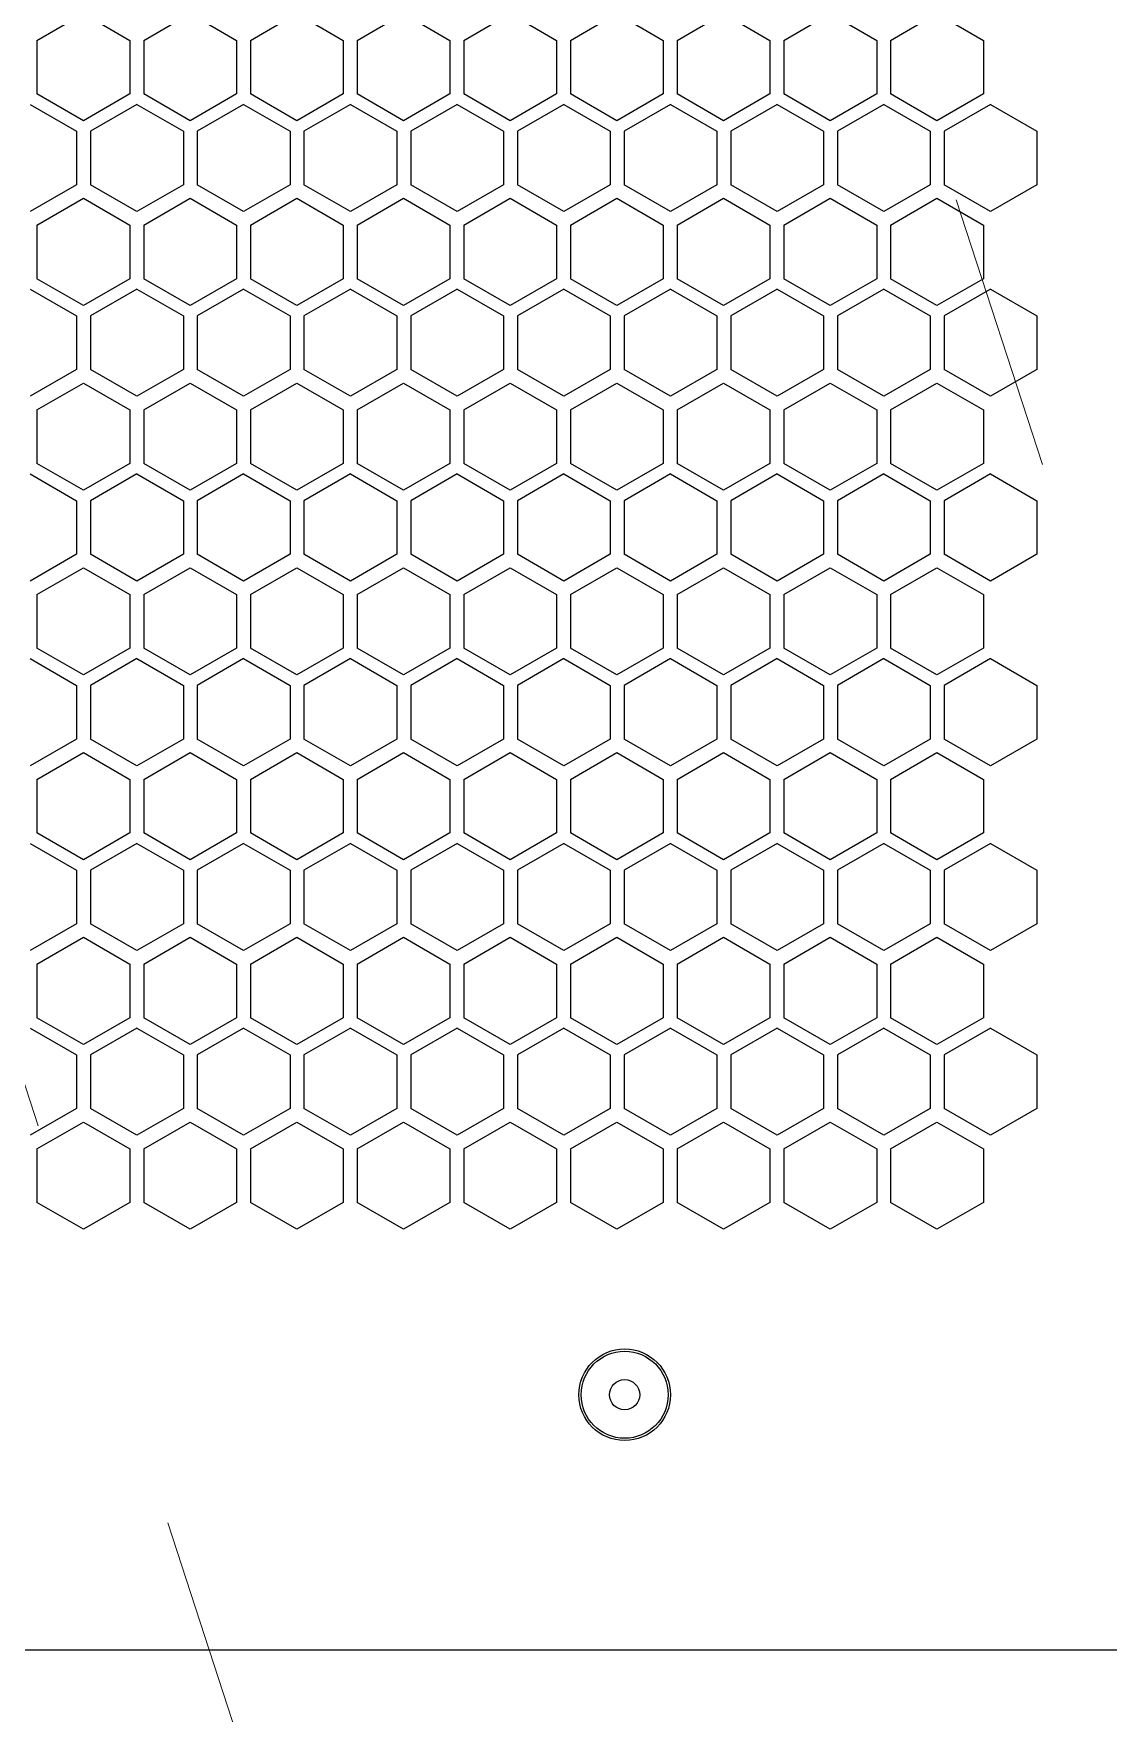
# Model space of a CAD drawing. Extents: x 61367 to 140945, y -1257 to 25588.
# Drawn here: x 71059.6 to 71152.3, y 19918.3 to 20063.1 of the extents above; entities that cross this region are included whole.
import ezdxf

# ---------------------------------------------------------------- set-up
doc = ezdxf.new("R2010")
doc.units = 0
doc.header["$MEASUREMENT"] = 0
doc.linetypes.add('ACAD_ISO03W100', pattern=[30, 12, -18])
doc.layers.get('0').update_dxf_attribs({"linetype": 'CONTINUOUS'})
doc.layers.add('2401-00307_MDC-M4_0', color=7, linetype='CONTINUOUS')
doc.layers.add('4215-0412-2_0', color=7, linetype='CONTINUOUS')
doc.layers.add('THICK', color=7, linetype='CONTINUOUS', lineweight=0)

# ---------------------------------------------------------------- blocks, each defined once
blk = doc.blocks.new('ETRYRTERRTERWDDASW')
at = {"layer": 'THICK', "color": 1, "linetype": 'ACAD_ISO03W100', "ltscale": 2}
for p, q in [((214128.38, 51356.57), (213334.9, 48924.57)), ((214233.57, 51356.57), (213440.09, 48924.57))]:
    blk.add_line(p, q, dxfattribs=at)
blk = doc.blocks.new('ERGRTHTHRT')
at = {"layer": '2401-00307_MDC-M4_0', "color": 7, "linetype": 'Continuous'}
for radius in [3.75, 1.3]:
    blk.add_circle((-37408.65, -67997.48), radius, dxfattribs=at)
at = {"layer": '4215-0412-2_0', "color": 7, "linetype": 'Continuous'}
for p, q in [((-37459.32, -67880.7), (-37455.32, -67878.39)), ((-37455.32, -67878.39), (-37451.32, -67880.7)), ((-37450.12, -67880.7), (-37446.12, -67878.39)), ((-37446.12, -67878.39), (-37442.12, -67880.7)), ((-37440.92, -67880.7), (-37436.92, -67878.39)), ((-37436.92, -67878.39), (-37432.92, -67880.7)), ((-37431.72, -67880.7), (-37427.72, -67878.39)), ((-37427.72, -67878.39), (-37423.72, -67880.7)), ((-37422.52, -67880.7), (-37418.52, -67878.39)), ((-37418.52, -67878.39), (-37414.52, -67880.7)), ((-37413.32, -67880.7), (-37409.32, -67878.39)), ((-37409.32, -67878.39), (-37405.32, -67880.7)), ((-37404.12, -67880.7), (-37400.12, -67878.39)), ((-37400.12, -67878.39), (-37396.12, -67880.7)), ((-37394.92, -67880.7), (-37390.92, -67878.39)), ((-37390.92, -67878.39), (-37386.92, -67880.7)), ((-37385.72, -67880.7), (-37381.72, -67878.39)), ((-37381.72, -67878.39), (-37377.72, -67880.7)), ((-37459.32, -67880.7), (-37459.32, -67885.32)), ((-37451.32, -67880.7), (-37451.32, -67885.32)), ((-37450.12, -67880.7), (-37450.12, -67885.32)), ((-37442.12, -67880.7), (-37442.12, -67885.32)), ((-37440.92, -67880.7), (-37440.92, -67885.32)), ((-37432.92, -67880.7), (-37432.92, -67885.32)), ((-37431.72, -67880.7), (-37431.72, -67885.32)), ((-37423.72, -67880.7), (-37423.72, -67885.32)), ((-37422.52, -67880.7), (-37422.52, -67885.32)), ((-37414.52, -67880.7), (-37414.52, -67885.32)), ((-37413.32, -67880.7), (-37413.32, -67885.32)), ((-37405.32, -67880.7), (-37405.32, -67885.32)), ((-37404.12, -67880.7), (-37404.12, -67885.32)), ((-37396.12, -67880.7), (-37396.12, -67885.32)), ((-37394.92, -67880.7), (-37394.92, -67885.32)), ((-37386.92, -67880.7), (-37386.92, -67885.32)), ((-37385.72, -67880.7), (-37385.72, -67885.32)), ((-37377.72, -67880.7), (-37377.72, -67885.32)), ((-37455.32, -67887.63), (-37459.32, -67885.32)), ((-37451.32, -67885.32), (-37455.32, -67887.63)), ((-37446.12, -67887.63), (-37450.12, -67885.32)), ((-37442.12, -67885.32), (-37446.12, -67887.63)), ((-37436.92, -67887.63), (-37440.92, -67885.32)), ((-37432.92, -67885.32), (-37436.92, -67887.63)), ((-37427.72, -67887.63), (-37431.72, -67885.32)), ((-37423.72, -67885.32), (-37427.72, -67887.63)), ((-37418.52, -67887.63), (-37422.52, -67885.32)), ((-37414.52, -67885.32), (-37418.52, -67887.63)), ((-37409.32, -67887.63), (-37413.32, -67885.32)), ((-37405.32, -67885.32), (-37409.32, -67887.63)), ((-37400.12, -67887.63), (-37404.12, -67885.32)), ((-37396.12, -67885.32), (-37400.12, -67887.63)), ((-37390.92, -67887.63), (-37394.92, -67885.32)), ((-37386.92, -67885.32), (-37390.92, -67887.63)), ((-37381.72, -67887.63), (-37385.72, -67885.32)), ((-37377.72, -67885.32), (-37381.72, -67887.63)), ((-37459.9, -67886.22), (-37455.9, -67888.53)), ((-37450.7, -67886.22), (-37454.7, -67888.53)), ((-37450.7, -67886.22), (-37446.7, -67888.53)), ((-37441.5, -67886.22), (-37445.5, -67888.53)), ((-37441.5, -67886.22), (-37437.5, -67888.53)), ((-37432.3, -67886.22), (-37436.3, -67888.53)), ((-37432.3, -67886.22), (-37428.3, -67888.53)), ((-37423.1, -67886.22), (-37427.1, -67888.53)), ((-37423.1, -67886.22), (-37419.1, -67888.53)), ((-37413.9, -67886.22), (-37417.9, -67888.53)), ((-37413.9, -67886.22), (-37409.9, -67888.53)), ((-37404.7, -67886.22), (-37408.7, -67888.53)), ((-37404.7, -67886.22), (-37400.7, -67888.53)), ((-37395.5, -67886.22), (-37399.5, -67888.53)), ((-37395.5, -67886.22), (-37391.5, -67888.53)), ((-37386.3, -67886.22), (-37390.3, -67888.53)), ((-37386.3, -67886.22), (-37382.3, -67888.53)), ((-37377.1, -67886.22), (-37381.1, -67888.53)), ((-37377.1, -67886.22), (-37373.1, -67888.53)), ((-37455.9, -67888.53), (-37455.9, -67893.15)), ((-37454.7, -67888.53), (-37454.7, -67893.15)), ((-37446.7, -67888.53), (-37446.7, -67893.15)), ((-37445.5, -67888.53), (-37445.5, -67893.15)), ((-37437.5, -67888.53), (-37437.5, -67893.15)), ((-37436.3, -67888.53), (-37436.3, -67893.15)), ((-37428.3, -67888.53), (-37428.3, -67893.15)), ((-37427.1, -67888.53), (-37427.1, -67893.15)), ((-37419.1, -67888.53), (-37419.1, -67893.15)), ((-37417.9, -67888.53), (-37417.9, -67893.15)), ((-37409.9, -67888.53), (-37409.9, -67893.15)), ((-37408.7, -67888.53), (-37408.7, -67893.15)), ((-37400.7, -67888.53), (-37400.7, -67893.15)), ((-37399.5, -67888.53), (-37399.5, -67893.15)), ((-37391.5, -67888.53), (-37391.5, -67893.15)), ((-37390.3, -67888.53), (-37390.3, -67893.15)), ((-37382.3, -67888.53), (-37382.3, -67893.15)), ((-37381.1, -67888.53), (-37381.1, -67893.15)), ((-37373.1, -67888.53), (-37373.1, -67893.15)), ((-37455.9, -67893.15), (-37459.9, -67895.46)), ((-37459.32, -67896.63), (-37455.32, -67894.32)), ((-37455.32, -67894.32), (-37451.32, -67896.63)), ((-37450.7, -67895.46), (-37454.7, -67893.15)), ((-37446.7, -67893.15), (-37450.7, -67895.46)), ((-37450.12, -67896.63), (-37446.12, -67894.32)), ((-37446.12, -67894.32), (-37442.12, -67896.63)), ((-37441.5, -67895.46), (-37445.5, -67893.15)), ((-37437.5, -67893.15), (-37441.5, -67895.46)), ((-37440.92, -67896.63), (-37436.92, -67894.32)), ((-37436.92, -67894.32), (-37432.92, -67896.63)), ((-37432.3, -67895.46), (-37436.3, -67893.15)), ((-37428.3, -67893.15), (-37432.3, -67895.46)), ((-37431.72, -67896.63), (-37427.72, -67894.32)), ((-37427.72, -67894.32), (-37423.72, -67896.63)), ((-37423.1, -67895.46), (-37427.1, -67893.15)), ((-37419.1, -67893.15), (-37423.1, -67895.46)), ((-37422.52, -67896.63), (-37418.52, -67894.32)), ((-37418.52, -67894.32), (-37414.52, -67896.63)), ((-37413.9, -67895.46), (-37417.9, -67893.15)), ((-37409.9, -67893.15), (-37413.9, -67895.46)), ((-37413.32, -67896.63), (-37409.32, -67894.32)), ((-37409.32, -67894.32), (-37405.32, -67896.63)), ((-37404.7, -67895.46), (-37408.7, -67893.15)), ((-37400.7, -67893.15), (-37404.7, -67895.46)), ((-37404.12, -67896.63), (-37400.12, -67894.32)), ((-37400.12, -67894.32), (-37396.12, -67896.63)), ((-37395.5, -67895.46), (-37399.5, -67893.15)), ((-37391.5, -67893.15), (-37395.5, -67895.46)), ((-37394.92, -67896.63), (-37390.92, -67894.32)), ((-37390.92, -67894.32), (-37386.92, -67896.63)), ((-37386.3, -67895.46), (-37390.3, -67893.15)), ((-37382.3, -67893.15), (-37386.3, -67895.46)), ((-37385.72, -67896.63), (-37381.72, -67894.32)), ((-37381.72, -67894.32), (-37377.72, -67896.63)), ((-37377.1, -67895.46), (-37381.1, -67893.15)), ((-37373.1, -67893.15), (-37377.1, -67895.46)), ((-37459.32, -67896.63), (-37459.32, -67901.25)), ((-37451.32, -67896.63), (-37451.32, -67901.25)), ((-37450.12, -67896.63), (-37450.12, -67901.25)), ((-37442.12, -67896.63), (-37442.12, -67901.25)), ((-37440.92, -67896.63), (-37440.92, -67901.25)), ((-37432.92, -67896.63), (-37432.92, -67901.25)), ((-37431.72, -67896.63), (-37431.72, -67901.25)), ((-37423.72, -67896.63), (-37423.72, -67901.25)), ((-37422.52, -67896.63), (-37422.52, -67901.25)), ((-37414.52, -67896.63), (-37414.52, -67901.25)), ((-37413.32, -67896.63), (-37413.32, -67901.25)), ((-37405.32, -67896.63), (-37405.32, -67901.25)), ((-37404.12, -67896.63), (-37404.12, -67901.25)), ((-37396.12, -67896.63), (-37396.12, -67901.25)), ((-37394.92, -67896.63), (-37394.92, -67901.25)), ((-37386.92, -67896.63), (-37386.92, -67901.25)), ((-37385.72, -67896.63), (-37385.72, -67901.25)), ((-37377.72, -67896.63), (-37377.72, -67901.25)), ((-37455.32, -67903.56), (-37459.32, -67901.25)), ((-37451.32, -67901.25), (-37455.32, -67903.56)), ((-37446.12, -67903.56), (-37450.12, -67901.25)), ((-37442.12, -67901.25), (-37446.12, -67903.56)), ((-37436.92, -67903.56), (-37440.92, -67901.25)), ((-37432.92, -67901.25), (-37436.92, -67903.56)), ((-37427.72, -67903.56), (-37431.72, -67901.25)), ((-37423.72, -67901.25), (-37427.72, -67903.56)), ((-37418.52, -67903.56), (-37422.52, -67901.25)), ((-37414.52, -67901.25), (-37418.52, -67903.56)), ((-37409.32, -67903.56), (-37413.32, -67901.25)), ((-37405.32, -67901.25), (-37409.32, -67903.56)), ((-37400.12, -67903.56), (-37404.12, -67901.25)), ((-37396.12, -67901.25), (-37400.12, -67903.56)), ((-37390.92, -67903.56), (-37394.92, -67901.25)), ((-37386.92, -67901.25), (-37390.92, -67903.56)), ((-37381.72, -67903.56), (-37385.72, -67901.25)), ((-37377.72, -67901.25), (-37381.72, -67903.56)), ((-37459.9, -67902.15), (-37455.9, -67904.46)), ((-37450.7, -67902.15), (-37454.7, -67904.46)), ((-37450.7, -67902.15), (-37446.7, -67904.46)), ((-37441.5, -67902.15), (-37445.5, -67904.46)), ((-37441.5, -67902.15), (-37437.5, -67904.46)), ((-37432.3, -67902.15), (-37436.3, -67904.46)), ((-37432.3, -67902.15), (-37428.3, -67904.46)), ((-37423.1, -67902.15), (-37427.1, -67904.46)), ((-37423.1, -67902.15), (-37419.1, -67904.46)), ((-37413.9, -67902.15), (-37417.9, -67904.46)), ((-37413.9, -67902.15), (-37409.9, -67904.46)), ((-37404.7, -67902.15), (-37408.7, -67904.46)), ((-37404.7, -67902.15), (-37400.7, -67904.46)), ((-37395.5, -67902.15), (-37399.5, -67904.46)), ((-37395.5, -67902.15), (-37391.5, -67904.46)), ((-37386.3, -67902.15), (-37390.3, -67904.46)), ((-37386.3, -67902.15), (-37382.3, -67904.46)), ((-37377.1, -67902.15), (-37381.1, -67904.46)), ((-37377.1, -67902.15), (-37373.1, -67904.46)), ((-37455.9, -67904.46), (-37455.9, -67909.08)), ((-37454.7, -67904.46), (-37454.7, -67909.08)), ((-37446.7, -67904.46), (-37446.7, -67909.08)), ((-37445.5, -67904.46), (-37445.5, -67909.08)), ((-37437.5, -67904.46), (-37437.5, -67909.08)), ((-37436.3, -67904.46), (-37436.3, -67909.08)), ((-37428.3, -67904.46), (-37428.3, -67909.08)), ((-37427.1, -67904.46), (-37427.1, -67909.08)), ((-37419.1, -67904.46), (-37419.1, -67909.08)), ((-37417.9, -67904.46), (-37417.9, -67909.08)), ((-37409.9, -67904.46), (-37409.9, -67909.08)), ((-37408.7, -67904.46), (-37408.7, -67909.08)), ((-37400.7, -67904.46), (-37400.7, -67909.08)), ((-37399.5, -67904.46), (-37399.5, -67909.08)), ((-37391.5, -67904.46), (-37391.5, -67909.08)), ((-37390.3, -67904.46), (-37390.3, -67909.08)), ((-37382.3, -67904.46), (-37382.3, -67909.08)), ((-37381.1, -67904.46), (-37381.1, -67909.08)), ((-37373.1, -67904.46), (-37373.1, -67909.08)), ((-37455.9, -67909.08), (-37459.9, -67911.39)), ((-37459.32, -67912.56), (-37455.32, -67910.25)), ((-37455.32, -67910.25), (-37451.32, -67912.56)), ((-37450.7, -67911.39), (-37454.7, -67909.08)), ((-37446.7, -67909.08), (-37450.7, -67911.39)), ((-37450.12, -67912.56), (-37446.12, -67910.25)), ((-37446.12, -67910.25), (-37442.12, -67912.56)), ((-37441.5, -67911.39), (-37445.5, -67909.08)), ((-37437.5, -67909.08), (-37441.5, -67911.39)), ((-37440.92, -67912.56), (-37436.92, -67910.25)), ((-37436.92, -67910.25), (-37432.92, -67912.56)), ((-37432.3, -67911.39), (-37436.3, -67909.08)), ((-37428.3, -67909.08), (-37432.3, -67911.39)), ((-37431.72, -67912.56), (-37427.72, -67910.25)), ((-37427.72, -67910.25), (-37423.72, -67912.56)), ((-37423.1, -67911.39), (-37427.1, -67909.08)), ((-37419.1, -67909.08), (-37423.1, -67911.39)), ((-37422.52, -67912.56), (-37418.52, -67910.25)), ((-37418.52, -67910.25), (-37414.52, -67912.56)), ((-37413.9, -67911.39), (-37417.9, -67909.08)), ((-37409.9, -67909.08), (-37413.9, -67911.39)), ((-37413.32, -67912.56), (-37409.32, -67910.25)), ((-37409.32, -67910.25), (-37405.32, -67912.56)), ((-37404.7, -67911.39), (-37408.7, -67909.08)), ((-37400.7, -67909.08), (-37404.7, -67911.39)), ((-37404.12, -67912.56), (-37400.12, -67910.25)), ((-37400.12, -67910.25), (-37396.12, -67912.56)), ((-37395.5, -67911.39), (-37399.5, -67909.08)), ((-37391.5, -67909.08), (-37395.5, -67911.39)), ((-37394.92, -67912.56), (-37390.92, -67910.25)), ((-37390.92, -67910.25), (-37386.92, -67912.56)), ((-37386.3, -67911.39), (-37390.3, -67909.08)), ((-37382.3, -67909.08), (-37386.3, -67911.39)), ((-37385.72, -67912.56), (-37381.72, -67910.25)), ((-37381.72, -67910.25), (-37377.72, -67912.56)), ((-37377.1, -67911.39), (-37381.1, -67909.08)), ((-37373.1, -67909.08), (-37377.1, -67911.39)), ((-37459.32, -67912.56), (-37459.32, -67917.18)), ((-37451.32, -67912.56), (-37451.32, -67917.18)), ((-37450.12, -67912.56), (-37450.12, -67917.18)), ((-37442.12, -67912.56), (-37442.12, -67917.18)), ((-37440.92, -67912.56), (-37440.92, -67917.18)), ((-37432.92, -67912.56), (-37432.92, -67917.18)), ((-37431.72, -67912.56), (-37431.72, -67917.18)), ((-37423.72, -67912.56), (-37423.72, -67917.18)), ((-37422.52, -67912.56), (-37422.52, -67917.18)), ((-37414.52, -67912.56), (-37414.52, -67917.18)), ((-37413.32, -67912.56), (-37413.32, -67917.18)), ((-37405.32, -67912.56), (-37405.32, -67917.18)), ((-37404.12, -67912.56), (-37404.12, -67917.18)), ((-37396.12, -67912.56), (-37396.12, -67917.18)), ((-37394.92, -67912.56), (-37394.92, -67917.18)), ((-37386.92, -67912.56), (-37386.92, -67917.18)), ((-37385.72, -67912.56), (-37385.72, -67917.18)), ((-37377.72, -67912.56), (-37377.72, -67917.18)), ((-37455.32, -67919.49), (-37459.32, -67917.18)), ((-37451.32, -67917.18), (-37455.32, -67919.49)), ((-37446.12, -67919.49), (-37450.12, -67917.18)), ((-37442.12, -67917.18), (-37446.12, -67919.49)), ((-37436.92, -67919.49), (-37440.92, -67917.18)), ((-37432.92, -67917.18), (-37436.92, -67919.49)), ((-37427.72, -67919.49), (-37431.72, -67917.18)), ((-37423.72, -67917.18), (-37427.72, -67919.49)), ((-37418.52, -67919.49), (-37422.52, -67917.18)), ((-37414.52, -67917.18), (-37418.52, -67919.49)), ((-37409.32, -67919.49), (-37413.32, -67917.18)), ((-37405.32, -67917.18), (-37409.32, -67919.49)), ((-37400.12, -67919.49), (-37404.12, -67917.18)), ((-37396.12, -67917.18), (-37400.12, -67919.49)), ((-37390.92, -67919.49), (-37394.92, -67917.18)), ((-37386.92, -67917.18), (-37390.92, -67919.49)), ((-37381.72, -67919.49), (-37385.72, -67917.18)), ((-37377.72, -67917.18), (-37381.72, -67919.49)), ((-37459.9, -67918.08), (-37455.9, -67920.39)), ((-37450.7, -67918.08), (-37454.7, -67920.39)), ((-37450.7, -67918.08), (-37446.7, -67920.39)), ((-37441.5, -67918.08), (-37445.5, -67920.39)), ((-37441.5, -67918.08), (-37437.5, -67920.39)), ((-37432.3, -67918.08), (-37436.3, -67920.39)), ((-37432.3, -67918.08), (-37428.3, -67920.39)), ((-37423.1, -67918.08), (-37427.1, -67920.39)), ((-37423.1, -67918.08), (-37419.1, -67920.39)), ((-37413.9, -67918.08), (-37417.9, -67920.39)), ((-37413.9, -67918.08), (-37409.9, -67920.39)), ((-37404.7, -67918.08), (-37408.7, -67920.39)), ((-37404.7, -67918.08), (-37400.7, -67920.39)), ((-37395.5, -67918.08), (-37399.5, -67920.39)), ((-37395.5, -67918.08), (-37391.5, -67920.39)), ((-37386.3, -67918.08), (-37390.3, -67920.39)), ((-37386.3, -67918.08), (-37382.3, -67920.39)), ((-37377.1, -67918.08), (-37381.1, -67920.39)), ((-37377.1, -67918.08), (-37373.1, -67920.39)), ((-37455.9, -67920.39), (-37455.9, -67925.01)), ((-37454.7, -67920.39), (-37454.7, -67925.01)), ((-37446.7, -67920.39), (-37446.7, -67925.01)), ((-37445.5, -67920.39), (-37445.5, -67925.01)), ((-37437.5, -67920.39), (-37437.5, -67925.01)), ((-37436.3, -67920.39), (-37436.3, -67925.01)), ((-37428.3, -67920.39), (-37428.3, -67925.01)), ((-37427.1, -67920.39), (-37427.1, -67925.01)), ((-37419.1, -67920.39), (-37419.1, -67925.01)), ((-37417.9, -67920.39), (-37417.9, -67925.01)), ((-37409.9, -67920.39), (-37409.9, -67925.01)), ((-37408.7, -67920.39), (-37408.7, -67925.01)), ((-37400.7, -67920.39), (-37400.7, -67925.01)), ((-37399.5, -67920.39), (-37399.5, -67925.01)), ((-37391.5, -67920.39), (-37391.5, -67925.01)), ((-37390.3, -67920.39), (-37390.3, -67925.01)), ((-37382.3, -67920.39), (-37382.3, -67925.01)), ((-37381.1, -67920.39), (-37381.1, -67925.01)), ((-37373.1, -67920.39), (-37373.1, -67925.01)), ((-37455.9, -67925.01), (-37459.9, -67927.32)), ((-37459.32, -67928.49), (-37455.32, -67926.18)), ((-37455.32, -67926.18), (-37451.32, -67928.49)), ((-37450.7, -67927.32), (-37454.7, -67925.01)), ((-37446.7, -67925.01), (-37450.7, -67927.32)), ((-37450.12, -67928.49), (-37446.12, -67926.18)), ((-37446.12, -67926.18), (-37442.12, -67928.49)), ((-37441.5, -67927.32), (-37445.5, -67925.01)), ((-37437.5, -67925.01), (-37441.5, -67927.32)), ((-37440.92, -67928.49), (-37436.92, -67926.18)), ((-37436.92, -67926.18), (-37432.92, -67928.49)), ((-37432.3, -67927.32), (-37436.3, -67925.01)), ((-37428.3, -67925.01), (-37432.3, -67927.32)), ((-37431.72, -67928.49), (-37427.72, -67926.18)), ((-37427.72, -67926.18), (-37423.72, -67928.49)), ((-37423.1, -67927.32), (-37427.1, -67925.01)), ((-37419.1, -67925.01), (-37423.1, -67927.32)), ((-37422.52, -67928.49), (-37418.52, -67926.18)), ((-37418.52, -67926.18), (-37414.52, -67928.49)), ((-37413.9, -67927.32), (-37417.9, -67925.01)), ((-37409.9, -67925.01), (-37413.9, -67927.32)), ((-37413.32, -67928.49), (-37409.32, -67926.18)), ((-37409.32, -67926.18), (-37405.32, -67928.49)), ((-37404.7, -67927.32), (-37408.7, -67925.01)), ((-37400.7, -67925.01), (-37404.7, -67927.32)), ((-37404.12, -67928.49), (-37400.12, -67926.18)), ((-37400.12, -67926.18), (-37396.12, -67928.49)), ((-37395.5, -67927.32), (-37399.5, -67925.01)), ((-37391.5, -67925.01), (-37395.5, -67927.32)), ((-37394.92, -67928.49), (-37390.92, -67926.18)), ((-37390.92, -67926.18), (-37386.92, -67928.49)), ((-37386.3, -67927.32), (-37390.3, -67925.01)), ((-37382.3, -67925.01), (-37386.3, -67927.32)), ((-37385.72, -67928.49), (-37381.72, -67926.18)), ((-37381.72, -67926.18), (-37377.72, -67928.49)), ((-37377.1, -67927.32), (-37381.1, -67925.01)), ((-37373.1, -67925.01), (-37377.1, -67927.32)), ((-37459.32, -67928.49), (-37459.32, -67933.11)), ((-37451.32, -67928.49), (-37451.32, -67933.11)), ((-37450.12, -67928.49), (-37450.12, -67933.11)), ((-37442.12, -67928.49), (-37442.12, -67933.11)), ((-37440.92, -67928.49), (-37440.92, -67933.11)), ((-37432.92, -67928.49), (-37432.92, -67933.11)), ((-37431.72, -67928.49), (-37431.72, -67933.11)), ((-37423.72, -67928.49), (-37423.72, -67933.11)), ((-37422.52, -67928.49), (-37422.52, -67933.11)), ((-37414.52, -67928.49), (-37414.52, -67933.11)), ((-37413.32, -67928.49), (-37413.32, -67933.11)), ((-37405.32, -67928.49), (-37405.32, -67933.11)), ((-37404.12, -67928.49), (-37404.12, -67933.11)), ((-37396.12, -67928.49), (-37396.12, -67933.11)), ((-37394.92, -67928.49), (-37394.92, -67933.11)), ((-37386.92, -67928.49), (-37386.92, -67933.11)), ((-37385.72, -67928.49), (-37385.72, -67933.11)), ((-37377.72, -67928.49), (-37377.72, -67933.11)), ((-37455.32, -67935.42), (-37459.32, -67933.11)), ((-37451.32, -67933.11), (-37455.32, -67935.42)), ((-37446.12, -67935.42), (-37450.12, -67933.11)), ((-37442.12, -67933.11), (-37446.12, -67935.42)), ((-37436.92, -67935.42), (-37440.92, -67933.11)), ((-37432.92, -67933.11), (-37436.92, -67935.42)), ((-37427.72, -67935.42), (-37431.72, -67933.11)), ((-37423.72, -67933.11), (-37427.72, -67935.42)), ((-37418.52, -67935.42), (-37422.52, -67933.11)), ((-37414.52, -67933.11), (-37418.52, -67935.42)), ((-37409.32, -67935.42), (-37413.32, -67933.11)), ((-37405.32, -67933.11), (-37409.32, -67935.42)), ((-37400.12, -67935.42), (-37404.12, -67933.11)), ((-37396.12, -67933.11), (-37400.12, -67935.42)), ((-37390.92, -67935.42), (-37394.92, -67933.11)), ((-37386.92, -67933.11), (-37390.92, -67935.42)), ((-37381.72, -67935.42), (-37385.72, -67933.11)), ((-37377.72, -67933.11), (-37381.72, -67935.42)), ((-37459.9, -67934.01), (-37455.9, -67936.32)), ((-37450.7, -67934.01), (-37454.7, -67936.32)), ((-37450.7, -67934.01), (-37446.7, -67936.32)), ((-37441.5, -67934.01), (-37445.5, -67936.32)), ((-37441.5, -67934.01), (-37437.5, -67936.32)), ((-37432.3, -67934.01), (-37436.3, -67936.32)), ((-37432.3, -67934.01), (-37428.3, -67936.32)), ((-37423.1, -67934.01), (-37427.1, -67936.32)), ((-37423.1, -67934.01), (-37419.1, -67936.32)), ((-37413.9, -67934.01), (-37417.9, -67936.32)), ((-37413.9, -67934.01), (-37409.9, -67936.32)), ((-37404.7, -67934.01), (-37408.7, -67936.32)), ((-37404.7, -67934.01), (-37400.7, -67936.32)), ((-37395.5, -67934.01), (-37399.5, -67936.32)), ((-37395.5, -67934.01), (-37391.5, -67936.32)), ((-37386.3, -67934.01), (-37390.3, -67936.32)), ((-37386.3, -67934.01), (-37382.3, -67936.32)), ((-37377.1, -67934.01), (-37381.1, -67936.32)), ((-37377.1, -67934.01), (-37373.1, -67936.32)), ((-37455.9, -67936.32), (-37455.9, -67940.94)), ((-37454.7, -67936.32), (-37454.7, -67940.94)), ((-37446.7, -67936.32), (-37446.7, -67940.94)), ((-37445.5, -67936.32), (-37445.5, -67940.94)), ((-37437.5, -67936.32), (-37437.5, -67940.94)), ((-37436.3, -67936.32), (-37436.3, -67940.94)), ((-37428.3, -67936.32), (-37428.3, -67940.94)), ((-37427.1, -67936.32), (-37427.1, -67940.94)), ((-37419.1, -67936.32), (-37419.1, -67940.94)), ((-37417.9, -67936.32), (-37417.9, -67940.94)), ((-37409.9, -67936.32), (-37409.9, -67940.94)), ((-37408.7, -67936.32), (-37408.7, -67940.94)), ((-37400.7, -67936.32), (-37400.7, -67940.94)), ((-37399.5, -67936.32), (-37399.5, -67940.94)), ((-37391.5, -67936.32), (-37391.5, -67940.94)), ((-37390.3, -67936.32), (-37390.3, -67940.94)), ((-37382.3, -67936.32), (-37382.3, -67940.94)), ((-37381.1, -67936.32), (-37381.1, -67940.94)), ((-37373.1, -67936.32), (-37373.1, -67940.94)), ((-37455.9, -67940.94), (-37459.9, -67943.25)), ((-37459.32, -67944.42), (-37455.32, -67942.11)), ((-37455.32, -67942.11), (-37451.32, -67944.42)), ((-37450.7, -67943.25), (-37454.7, -67940.94)), ((-37446.7, -67940.94), (-37450.7, -67943.25)), ((-37450.12, -67944.42), (-37446.12, -67942.11)), ((-37446.12, -67942.11), (-37442.12, -67944.42)), ((-37441.5, -67943.25), (-37445.5, -67940.94)), ((-37437.5, -67940.94), (-37441.5, -67943.25)), ((-37440.92, -67944.42), (-37436.92, -67942.11)), ((-37436.92, -67942.11), (-37432.92, -67944.42)), ((-37432.3, -67943.25), (-37436.3, -67940.94)), ((-37428.3, -67940.94), (-37432.3, -67943.25)), ((-37431.72, -67944.42), (-37427.72, -67942.11)), ((-37427.72, -67942.11), (-37423.72, -67944.42)), ((-37423.1, -67943.25), (-37427.1, -67940.94)), ((-37419.1, -67940.94), (-37423.1, -67943.25)), ((-37422.52, -67944.42), (-37418.52, -67942.11)), ((-37418.52, -67942.11), (-37414.52, -67944.42)), ((-37413.9, -67943.25), (-37417.9, -67940.94)), ((-37409.9, -67940.94), (-37413.9, -67943.25)), ((-37413.32, -67944.42), (-37409.32, -67942.11)), ((-37409.32, -67942.11), (-37405.32, -67944.42)), ((-37404.7, -67943.25), (-37408.7, -67940.94)), ((-37400.7, -67940.94), (-37404.7, -67943.25)), ((-37404.12, -67944.42), (-37400.12, -67942.11)), ((-37400.12, -67942.11), (-37396.12, -67944.42)), ((-37395.5, -67943.25), (-37399.5, -67940.94)), ((-37391.5, -67940.94), (-37395.5, -67943.25)), ((-37394.92, -67944.42), (-37390.92, -67942.11)), ((-37390.92, -67942.11), (-37386.92, -67944.42)), ((-37386.3, -67943.25), (-37390.3, -67940.94)), ((-37382.3, -67940.94), (-37386.3, -67943.25)), ((-37385.72, -67944.42), (-37381.72, -67942.11)), ((-37381.72, -67942.11), (-37377.72, -67944.42)), ((-37377.1, -67943.25), (-37381.1, -67940.94)), ((-37373.1, -67940.94), (-37377.1, -67943.25)), ((-37459.32, -67944.42), (-37459.32, -67949.04)), ((-37451.32, -67944.42), (-37451.32, -67949.04)), ((-37450.12, -67944.42), (-37450.12, -67949.04)), ((-37442.12, -67944.42), (-37442.12, -67949.04)), ((-37440.92, -67944.42), (-37440.92, -67949.04)), ((-37432.92, -67944.42), (-37432.92, -67949.04)), ((-37431.72, -67944.42), (-37431.72, -67949.04)), ((-37423.72, -67944.42), (-37423.72, -67949.04)), ((-37422.52, -67944.42), (-37422.52, -67949.04)), ((-37414.52, -67944.42), (-37414.52, -67949.04)), ((-37413.32, -67944.42), (-37413.32, -67949.04)), ((-37405.32, -67944.42), (-37405.32, -67949.04)), ((-37404.12, -67944.42), (-37404.12, -67949.04)), ((-37396.12, -67944.42), (-37396.12, -67949.04)), ((-37394.92, -67944.42), (-37394.92, -67949.04)), ((-37386.92, -67944.42), (-37386.92, -67949.04)), ((-37385.72, -67944.42), (-37385.72, -67949.04)), ((-37377.72, -67944.42), (-37377.72, -67949.04)), ((-37455.32, -67951.35), (-37459.32, -67949.04)), ((-37451.32, -67949.04), (-37455.32, -67951.35)), ((-37446.12, -67951.35), (-37450.12, -67949.04)), ((-37442.12, -67949.04), (-37446.12, -67951.35)), ((-37436.92, -67951.35), (-37440.92, -67949.04)), ((-37432.92, -67949.04), (-37436.92, -67951.35)), ((-37427.72, -67951.35), (-37431.72, -67949.04)), ((-37423.72, -67949.04), (-37427.72, -67951.35)), ((-37418.52, -67951.35), (-37422.52, -67949.04)), ((-37414.52, -67949.04), (-37418.52, -67951.35)), ((-37409.32, -67951.35), (-37413.32, -67949.04)), ((-37405.32, -67949.04), (-37409.32, -67951.35)), ((-37400.12, -67951.35), (-37404.12, -67949.04)), ((-37396.12, -67949.04), (-37400.12, -67951.35)), ((-37390.92, -67951.35), (-37394.92, -67949.04)), ((-37386.92, -67949.04), (-37390.92, -67951.35)), ((-37381.72, -67951.35), (-37385.72, -67949.04)), ((-37377.72, -67949.04), (-37381.72, -67951.35)), ((-37459.9, -67949.94), (-37455.9, -67952.25)), ((-37450.7, -67949.94), (-37454.7, -67952.25)), ((-37450.7, -67949.94), (-37446.7, -67952.25)), ((-37441.5, -67949.94), (-37445.5, -67952.25)), ((-37441.5, -67949.94), (-37437.5, -67952.25)), ((-37432.3, -67949.94), (-37436.3, -67952.25)), ((-37432.3, -67949.94), (-37428.3, -67952.25)), ((-37423.1, -67949.94), (-37427.1, -67952.25)), ((-37423.1, -67949.94), (-37419.1, -67952.25)), ((-37413.9, -67949.94), (-37417.9, -67952.25)), ((-37413.9, -67949.94), (-37409.9, -67952.25)), ((-37404.7, -67949.94), (-37408.7, -67952.25)), ((-37404.7, -67949.94), (-37400.7, -67952.25)), ((-37395.5, -67949.94), (-37399.5, -67952.25)), ((-37395.5, -67949.94), (-37391.5, -67952.25)), ((-37386.3, -67949.94), (-37390.3, -67952.25)), ((-37386.3, -67949.94), (-37382.3, -67952.25)), ((-37377.1, -67949.94), (-37381.1, -67952.25)), ((-37377.1, -67949.94), (-37373.1, -67952.25)), ((-37455.9, -67952.25), (-37455.9, -67956.87)), ((-37454.7, -67952.25), (-37454.7, -67956.87)), ((-37446.7, -67952.25), (-37446.7, -67956.87)), ((-37445.5, -67952.25), (-37445.5, -67956.87)), ((-37437.5, -67952.25), (-37437.5, -67956.87)), ((-37436.3, -67952.25), (-37436.3, -67956.87)), ((-37428.3, -67952.25), (-37428.3, -67956.87)), ((-37427.1, -67952.25), (-37427.1, -67956.87)), ((-37419.1, -67952.25), (-37419.1, -67956.87)), ((-37417.9, -67952.25), (-37417.9, -67956.87)), ((-37409.9, -67952.25), (-37409.9, -67956.87)), ((-37408.7, -67952.25), (-37408.7, -67956.87)), ((-37400.7, -67952.25), (-37400.7, -67956.87)), ((-37399.5, -67952.25), (-37399.5, -67956.87)), ((-37391.5, -67952.25), (-37391.5, -67956.87)), ((-37390.3, -67952.25), (-37390.3, -67956.87)), ((-37382.3, -67952.25), (-37382.3, -67956.87)), ((-37381.1, -67952.25), (-37381.1, -67956.87)), ((-37373.1, -67952.25), (-37373.1, -67956.87)), ((-37455.9, -67956.87), (-37459.9, -67959.18)), ((-37459.32, -67960.35), (-37455.32, -67958.04)), ((-37455.32, -67958.04), (-37451.32, -67960.35)), ((-37450.7, -67959.18), (-37454.7, -67956.87)), ((-37446.7, -67956.87), (-37450.7, -67959.18)), ((-37450.12, -67960.35), (-37446.12, -67958.04)), ((-37446.12, -67958.04), (-37442.12, -67960.35)), ((-37441.5, -67959.18), (-37445.5, -67956.87)), ((-37437.5, -67956.87), (-37441.5, -67959.18)), ((-37440.92, -67960.35), (-37436.92, -67958.04)), ((-37436.92, -67958.04), (-37432.92, -67960.35)), ((-37432.3, -67959.18), (-37436.3, -67956.87)), ((-37428.3, -67956.87), (-37432.3, -67959.18)), ((-37431.72, -67960.35), (-37427.72, -67958.04)), ((-37427.72, -67958.04), (-37423.72, -67960.35)), ((-37423.1, -67959.18), (-37427.1, -67956.87)), ((-37419.1, -67956.87), (-37423.1, -67959.18)), ((-37422.52, -67960.35), (-37418.52, -67958.04)), ((-37418.52, -67958.04), (-37414.52, -67960.35)), ((-37413.9, -67959.18), (-37417.9, -67956.87)), ((-37409.9, -67956.87), (-37413.9, -67959.18)), ((-37413.32, -67960.35), (-37409.32, -67958.04)), ((-37409.32, -67958.04), (-37405.32, -67960.35)), ((-37404.7, -67959.18), (-37408.7, -67956.87)), ((-37400.7, -67956.87), (-37404.7, -67959.18)), ((-37404.12, -67960.35), (-37400.12, -67958.04)), ((-37400.12, -67958.04), (-37396.12, -67960.35)), ((-37395.5, -67959.18), (-37399.5, -67956.87)), ((-37391.5, -67956.87), (-37395.5, -67959.18)), ((-37394.92, -67960.35), (-37390.92, -67958.04)), ((-37390.92, -67958.04), (-37386.92, -67960.35)), ((-37386.3, -67959.18), (-37390.3, -67956.87)), ((-37382.3, -67956.87), (-37386.3, -67959.18)), ((-37385.72, -67960.35), (-37381.72, -67958.04)), ((-37381.72, -67958.04), (-37377.72, -67960.35)), ((-37377.1, -67959.18), (-37381.1, -67956.87)), ((-37373.1, -67956.87), (-37377.1, -67959.18)), ((-37459.32, -67960.35), (-37459.32, -67964.97)), ((-37451.32, -67960.35), (-37451.32, -67964.97)), ((-37450.12, -67960.35), (-37450.12, -67964.97)), ((-37442.12, -67960.35), (-37442.12, -67964.97)), ((-37440.92, -67960.35), (-37440.92, -67964.97)), ((-37432.92, -67960.35), (-37432.92, -67964.97)), ((-37431.72, -67960.35), (-37431.72, -67964.97)), ((-37423.72, -67960.35), (-37423.72, -67964.97)), ((-37422.52, -67960.35), (-37422.52, -67964.97)), ((-37414.52, -67960.35), (-37414.52, -67964.97)), ((-37413.32, -67960.35), (-37413.32, -67964.97)), ((-37405.32, -67960.35), (-37405.32, -67964.97)), ((-37404.12, -67960.35), (-37404.12, -67964.97)), ((-37396.12, -67960.35), (-37396.12, -67964.97)), ((-37394.92, -67960.35), (-37394.92, -67964.97)), ((-37386.92, -67960.35), (-37386.92, -67964.97)), ((-37385.72, -67960.35), (-37385.72, -67964.97)), ((-37377.72, -67960.35), (-37377.72, -67964.97)), ((-37455.32, -67967.28), (-37459.32, -67964.97)), ((-37451.32, -67964.97), (-37455.32, -67967.28)), ((-37446.12, -67967.28), (-37450.12, -67964.97)), ((-37442.12, -67964.97), (-37446.12, -67967.28)), ((-37436.92, -67967.28), (-37440.92, -67964.97)), ((-37432.92, -67964.97), (-37436.92, -67967.28)), ((-37427.72, -67967.28), (-37431.72, -67964.97)), ((-37423.72, -67964.97), (-37427.72, -67967.28)), ((-37418.52, -67967.28), (-37422.52, -67964.97)), ((-37414.52, -67964.97), (-37418.52, -67967.28)), ((-37409.32, -67967.28), (-37413.32, -67964.97)), ((-37405.32, -67964.97), (-37409.32, -67967.28)), ((-37400.12, -67967.28), (-37404.12, -67964.97)), ((-37396.12, -67964.97), (-37400.12, -67967.28)), ((-37390.92, -67967.28), (-37394.92, -67964.97)), ((-37386.92, -67964.97), (-37390.92, -67967.28)), ((-37381.72, -67967.28), (-37385.72, -67964.97)), ((-37377.72, -67964.97), (-37381.72, -67967.28)), ((-37459.9, -67965.87), (-37455.9, -67968.18)), ((-37450.7, -67965.87), (-37454.7, -67968.18)), ((-37450.7, -67965.87), (-37446.7, -67968.18)), ((-37441.5, -67965.87), (-37445.5, -67968.18)), ((-37441.5, -67965.87), (-37437.5, -67968.18)), ((-37432.3, -67965.87), (-37436.3, -67968.18)), ((-37432.3, -67965.87), (-37428.3, -67968.18)), ((-37423.1, -67965.87), (-37427.1, -67968.18)), ((-37423.1, -67965.87), (-37419.1, -67968.18)), ((-37413.9, -67965.87), (-37417.9, -67968.18)), ((-37413.9, -67965.87), (-37409.9, -67968.18)), ((-37404.7, -67965.87), (-37408.7, -67968.18)), ((-37404.7, -67965.87), (-37400.7, -67968.18)), ((-37395.5, -67965.87), (-37399.5, -67968.18)), ((-37395.5, -67965.87), (-37391.5, -67968.18)), ((-37386.3, -67965.87), (-37390.3, -67968.18)), ((-37386.3, -67965.87), (-37382.3, -67968.18)), ((-37377.1, -67965.87), (-37381.1, -67968.18)), ((-37377.1, -67965.87), (-37373.1, -67968.18)), ((-37455.9, -67968.18), (-37455.9, -67972.8)), ((-37454.7, -67968.18), (-37454.7, -67972.8)), ((-37446.7, -67968.18), (-37446.7, -67972.8)), ((-37445.5, -67968.18), (-37445.5, -67972.8)), ((-37437.5, -67968.18), (-37437.5, -67972.8)), ((-37436.3, -67968.18), (-37436.3, -67972.8)), ((-37428.3, -67968.18), (-37428.3, -67972.8)), ((-37427.1, -67968.18), (-37427.1, -67972.8)), ((-37419.1, -67968.18), (-37419.1, -67972.8)), ((-37417.9, -67968.18), (-37417.9, -67972.8)), ((-37409.9, -67968.18), (-37409.9, -67972.8)), ((-37408.7, -67968.18), (-37408.7, -67972.8)), ((-37400.7, -67968.18), (-37400.7, -67972.8)), ((-37399.5, -67968.18), (-37399.5, -67972.8)), ((-37391.5, -67968.18), (-37391.5, -67972.8)), ((-37390.3, -67968.18), (-37390.3, -67972.8)), ((-37382.3, -67968.18), (-37382.3, -67972.8)), ((-37381.1, -67968.18), (-37381.1, -67972.8)), ((-37373.1, -67968.18), (-37373.1, -67972.8)), ((-37455.9, -67972.8), (-37459.9, -67975.11)), ((-37459.32, -67976.28), (-37455.32, -67973.97)), ((-37455.32, -67973.97), (-37451.32, -67976.28)), ((-37450.7, -67975.11), (-37454.7, -67972.8)), ((-37446.7, -67972.8), (-37450.7, -67975.11)), ((-37450.12, -67976.28), (-37446.12, -67973.97)), ((-37446.12, -67973.97), (-37442.12, -67976.28)), ((-37441.5, -67975.11), (-37445.5, -67972.8)), ((-37437.5, -67972.8), (-37441.5, -67975.11)), ((-37440.92, -67976.28), (-37436.92, -67973.97)), ((-37436.92, -67973.97), (-37432.92, -67976.28)), ((-37432.3, -67975.11), (-37436.3, -67972.8)), ((-37428.3, -67972.8), (-37432.3, -67975.11)), ((-37431.72, -67976.28), (-37427.72, -67973.97)), ((-37427.72, -67973.97), (-37423.72, -67976.28)), ((-37423.1, -67975.11), (-37427.1, -67972.8)), ((-37419.1, -67972.8), (-37423.1, -67975.11)), ((-37422.52, -67976.28), (-37418.52, -67973.97)), ((-37418.52, -67973.97), (-37414.52, -67976.28)), ((-37413.9, -67975.11), (-37417.9, -67972.8)), ((-37409.9, -67972.8), (-37413.9, -67975.11)), ((-37413.32, -67976.28), (-37409.32, -67973.97)), ((-37409.32, -67973.97), (-37405.32, -67976.28)), ((-37404.7, -67975.11), (-37408.7, -67972.8)), ((-37400.7, -67972.8), (-37404.7, -67975.11)), ((-37404.12, -67976.28), (-37400.12, -67973.97)), ((-37400.12, -67973.97), (-37396.12, -67976.28)), ((-37395.5, -67975.11), (-37399.5, -67972.8)), ((-37391.5, -67972.8), (-37395.5, -67975.11)), ((-37394.92, -67976.28), (-37390.92, -67973.97)), ((-37390.92, -67973.97), (-37386.92, -67976.28)), ((-37386.3, -67975.11), (-37390.3, -67972.8)), ((-37382.3, -67972.8), (-37386.3, -67975.11)), ((-37385.72, -67976.28), (-37381.72, -67973.97)), ((-37381.72, -67973.97), (-37377.72, -67976.28)), ((-37377.1, -67975.11), (-37381.1, -67972.8)), ((-37373.1, -67972.8), (-37377.1, -67975.11)), ((-37459.32, -67976.28), (-37459.32, -67980.9)), ((-37451.32, -67976.28), (-37451.32, -67980.9)), ((-37450.12, -67976.28), (-37450.12, -67980.9)), ((-37442.12, -67976.28), (-37442.12, -67980.9)), ((-37440.92, -67976.28), (-37440.92, -67980.9)), ((-37432.92, -67976.28), (-37432.92, -67980.9)), ((-37431.72, -67976.28), (-37431.72, -67980.9)), ((-37423.72, -67976.28), (-37423.72, -67980.9)), ((-37422.52, -67976.28), (-37422.52, -67980.9)), ((-37414.52, -67976.28), (-37414.52, -67980.9)), ((-37413.32, -67976.28), (-37413.32, -67980.9)), ((-37405.32, -67976.28), (-37405.32, -67980.9)), ((-37404.12, -67976.28), (-37404.12, -67980.9)), ((-37396.12, -67976.28), (-37396.12, -67980.9)), ((-37394.92, -67976.28), (-37394.92, -67980.9)), ((-37386.92, -67976.28), (-37386.92, -67980.9)), ((-37385.72, -67976.28), (-37385.72, -67980.9)), ((-37377.72, -67976.28), (-37377.72, -67980.9)), ((-37455.32, -67983.21), (-37459.32, -67980.9)), ((-37451.32, -67980.9), (-37455.32, -67983.21)), ((-37446.12, -67983.21), (-37450.12, -67980.9)), ((-37442.12, -67980.9), (-37446.12, -67983.21)), ((-37436.92, -67983.21), (-37440.92, -67980.9)), ((-37432.92, -67980.9), (-37436.92, -67983.21)), ((-37427.72, -67983.21), (-37431.72, -67980.9)), ((-37423.72, -67980.9), (-37427.72, -67983.21)), ((-37418.52, -67983.21), (-37422.52, -67980.9)), ((-37414.52, -67980.9), (-37418.52, -67983.21)), ((-37409.32, -67983.21), (-37413.32, -67980.9)), ((-37405.32, -67980.9), (-37409.32, -67983.21)), ((-37400.12, -67983.21), (-37404.12, -67980.9)), ((-37396.12, -67980.9), (-37400.12, -67983.21)), ((-37390.92, -67983.21), (-37394.92, -67980.9)), ((-37386.92, -67980.9), (-37390.92, -67983.21)), ((-37381.72, -67983.21), (-37385.72, -67980.9)), ((-37377.72, -67980.9), (-37381.72, -67983.21)), ((-37884.05, -68019.48), (-37194.15, -68019.48))]:
    blk.add_line(p, q, dxfattribs=at)
blk.add_circle((-37408.65, -67997.48), 3.95, dxfattribs=at)

msp = doc.modelspace()

# ---------------------------------------------------------------- block references
at = {"lineweight": -3}
msp.add_blockref('ERGRTHTHRT', (108519.232, 87943.251), dxfattribs=at)
at = {"xscale": -1}
msp.add_blockref('ETRYRTERRTERWDDASW', (285137.262, -30908.483), dxfattribs=at)

doc.saveas('drawing.dxf')
